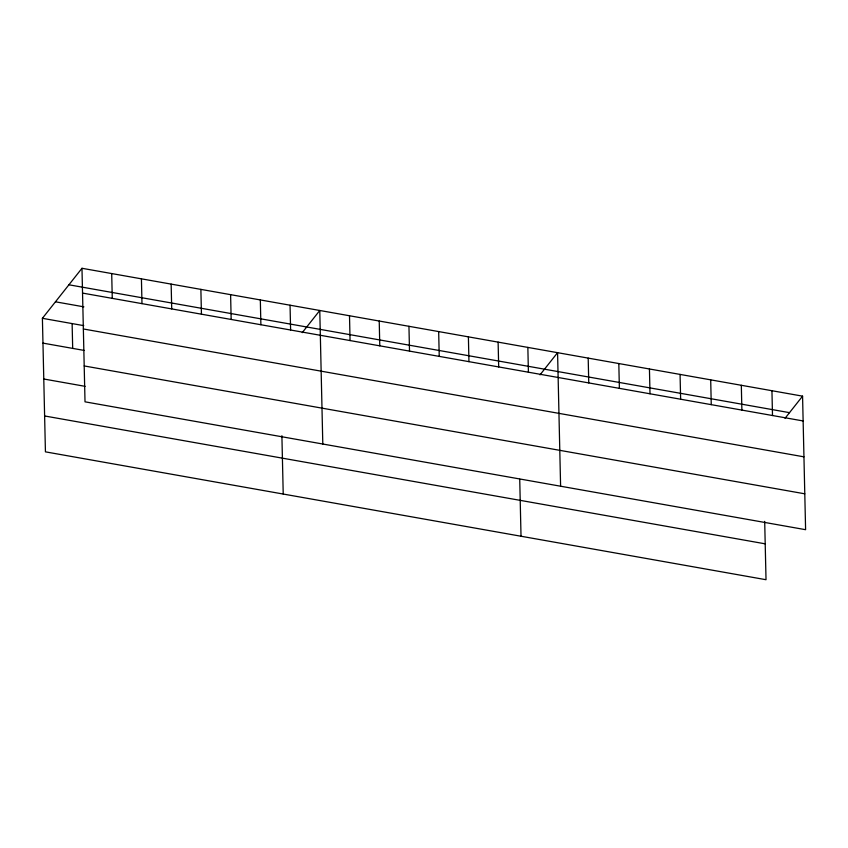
<?xml version="1.0" encoding="UTF-8"?>
<svg xmlns="http://www.w3.org/2000/svg" width="848" height="848" viewBox="0 0 848 848"><rect width="100%" height="100%" fill="white"/><g stroke="black" fill="none" stroke-linecap="round" stroke-linejoin="round"><path stroke-width="1.27" d="M764.695 521.393L766.02 579.714L45.432 451.846L42.4 318.307L81.98 268.286L802.568 396.154L805.6 529.693L85.012 401.825L81.98 268.286M302.227 332.66L319.77 310.485L322.802 444.023M540.017 374.858L557.571 352.673L560.602 486.211M785.025 418.329L802.568 396.154M68.921 284.79L789.509 412.658M82.542 293.09L803.13 420.958M55.459 301.803L83.888 306.849M42.4 318.307L83.751 325.643M83.358 328.971L803.946 456.839M42.962 343.122L84.323 350.457M84.196 365.944L804.784 493.812M43.778 379.003L85.129 386.338M44.615 415.965L765.203 543.833M771.945 390.716L772.507 415.531M741.322 385.289L741.883 410.093M710.698 379.851L711.26 404.655M680.064 374.413L680.637 399.228M649.441 368.975L650.003 393.79M618.817 363.548L619.379 388.352M588.194 358.11L588.756 382.925M527.848 347.404L528.41 372.208M519.729 479.237L521.022 536.243M498.115 342.126L498.688 366.94M468.393 336.857L468.955 361.661M438.67 331.579L439.232 356.383M408.948 326.3L409.51 351.114M379.226 321.032L379.787 345.836M349.503 315.753L350.065 340.567M290.048 305.206L290.61 330.01M281.896 435.724L283.221 494.045M260.325 299.927L260.887 324.742M230.603 294.659L231.165 319.463M200.881 289.38L201.442 314.195M171.148 284.112L171.72 308.916M141.425 278.833L141.987 303.637M111.703 273.554L112.265 298.369M72.122 323.586L72.684 348.39"/></g></svg>
